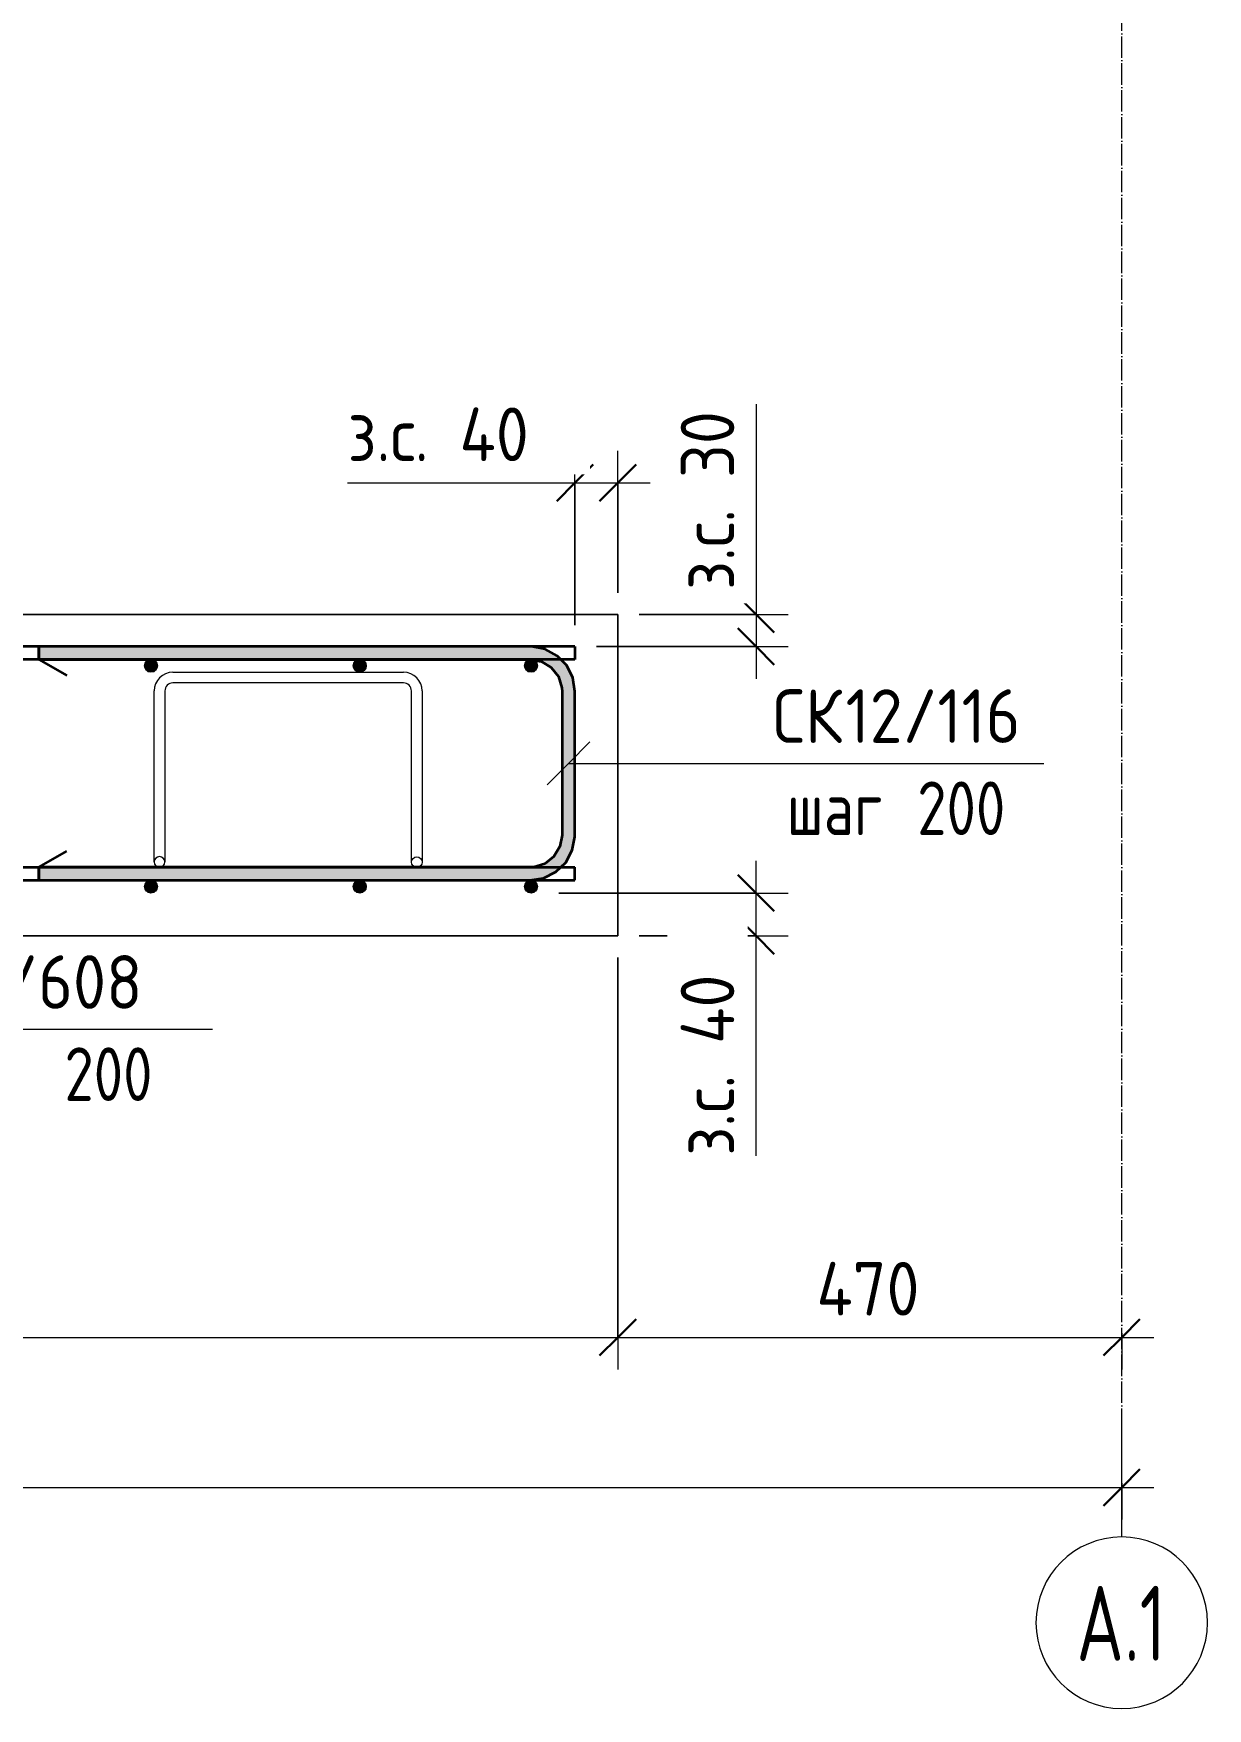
# Model space of a CAD drawing. Header units: millimetres. Extents: x 38156 to 72532, y -3741 to 33881.
# Drawn here: x 54761 to 55856, y -3741 to -2178 of the extents above; entities that cross this region are included whole.
import ezdxf

# ---------------------------------------------------------------- set-up
doc = ezdxf.new("R2010")
doc.units = ezdxf.units.MM
doc.linetypes.add('02 Штрихпунктирная _20 мм_', pattern=[25, 20, -2.5, 0, -2.5])
for name, color, linetype, lineweight in [('AA_Dim', 7, 'Continuous', 9), ('AA_Dim-20', 7, 'Continuous', 9), ('AA_Oformlenie', 7, 'Continuous', 9), ('AA_Vinoska', 7, 'Continuous', 9), ('KR_Armatura', 7, 'Continuous', 20), ('KR_Armatura_Tonkie', 7, 'Continuous', 20), ('KR_Fundament', 7, 'Continuous', 20), ('Оси', 7, 'Continuous', 9)]:
    doc.layers.add(name, color=color, linetype=linetype, lineweight=lineweight)
doc.styles.add('ISOCPEUR', font='isocpeur.ttf', dxfattribs={"width": 0.7, "height": 70})
doc.styles.add('ISOCPEUR_2', font='isocpeur.ttf', dxfattribs={"width": 0.9, "height": 50})
doc.styles.add('ISOCPEUR_3', font='isocpeur.ttf', dxfattribs={"width": 0.8, "height": 50})
doc.dimstyles.new('01_Точн_3_знака__непрозр__1', dxfattribs={"dimscale": 304.8, "dimtxt": 49.799059, "dimasz": 0.111549, "dimexe": 0.098425, "dimexo": 0.065617, "dimgap": 0.016404, "dimtad": 1, "dimdec": 3, "dimrnd": 0.001, "dimdsep": 46, "dimtxsty": 'ISOCPEUR_2', "dimblk1": 'OBLIQUE', "dimblk2": 'OBLIQUE', "dimsah": 1, "dimcen": 0.09, "dimdle": 0.098425, "dimazin": 0, "dimtfac": 1, "dimtdec": 4, "dimtix": 1, "dimtmove": 0, "dimatfit": 3, "dimfxl": 1, "dimtvp": 1, "dimtfill": 1, "dimtolj": 1, "dimtzin": 0, "dimlwd": 18, "dimlwe": 18, "dimarcsym": 2})
doc.dimstyles.new('01_Точн_3_знака__непрозр__З_С_', dxfattribs={"dimscale": 304.8, "dimtxt": 49.799059, "dimasz": 0.111549, "dimexe": 0.098425, "dimexo": 0.065617, "dimgap": 0.016404, "dimtad": 1, "dimdec": 3, "dimrnd": 0.001, "dimdsep": 46, "dimtxsty": 'ISOCPEUR_2', "dimblk1": 'OBLIQUE', "dimblk2": 'OBLIQUE', "dimsah": 1, "dimcen": 0.09, "dimdle": 0.098425, "dimazin": 0, "dimtfac": 1, "dimtdec": 4, "dimtix": 1, "dimtmove": 1, "dimatfit": 3, "dimfxl": 1, "dimtvp": 1, "dimtfill": 1, "dimtolj": 1, "dimtzin": 0, "dimlwd": 18, "dimlwe": 18, "dimarcsym": 2})

# ---------------------------------------------------------------- blocks, each defined once
blk = doc.blocks.new('350_Стержень П торец СК-СГ _НесАрм_РабПлоск_ - 350_Стержень П торец СК-СГ _НесАрм_РабПлоск_-3775357-Разрез 2 Арм')
at = {"layer": 'KR_Armatura_Tonkie', "lineweight": 35}
for points in [[(-32155, -2762), (-31697, -2761.8), (-31697, -2750), (-32155, -2750.2), (-32155, -2761.8)], [(-31665.9, -2792), (-31655, -2792), (-31656.7, -2780.6), (-31661, -2770.5), (-31667.3, -2762.3), (-31676, -2755.6), (-31686.1, -2751.4), (-31697, -2750.2), (-31697, -2762), (-31689.2, -2763), (-31681.4, -2766.5), (-31675.2, -2771.5), (-31670.9, -2777.3), (-31668, -2784.2), (-31666.8, -2792), (-31666.2, -2792)], [(-31697, -2968), (-31686.1, -2966.6), (-31675.5, -2962), (-31667.3, -2955.7), (-31660.5, -2946.7), (-31656.4, -2936.3), (-31655.2, -2926), (-31667, -2926), (-31668, -2933.8), (-31671.4, -2941.5), (-31676.5, -2947.8), (-31682.3, -2952.1), (-31689.2, -2955), (-31697, -2956.2), (-31697, -2967.8)], [(-32155, -2968), (-31697, -2967.8), (-31697, -2956), (-32155, -2956.2), (-32155, -2967.8)]]:
    blk.add_hatch(color=256, dxfattribs=at).paths.add_polyline_path(points)
h = blk.add_hatch(color=256, dxfattribs=at)
h.paths.add_polyline_path([(-31667, -2926), (-31655, -2926), (-31655.2, -2792), (-31667, -2792), (-31667, -2926)])
h.paths.add_polyline_path([(-31656.8, -2926), (-31656.8, -2926), (-31656.8, -2915.6)])
for p, q in [((-31697, -2750), (-32155, -2750)), ((-32155, -2762), (-32155, -2750)), ((-32155, -2750), (-32155, -2762)), ((-32155, -2762), (-31697, -2762)), ((-32155, -2762), (-32129, -2777)), ((-31667, -2792), (-31667, -2926)), ((-31655, -2926), (-31655, -2792)), ((-32155, -2956), (-32129, -2941)), ((-31697, -2956), (-32155, -2956)), ((-32155, -2956), (-32155, -2968)), ((-32155, -2968), (-32155, -2956)), ((-32155, -2968), (-31697, -2968))]:
    blk.add_line(p, q, dxfattribs=at)
at = {"layer": 'KR_Armatura_Tonkie', "lineweight": 35, "flags": 128}
for points in [[(-31655, -2792), (-31657, -2779.3), (-31662.7, -2767.8), (-31671.6, -2758.6), (-31682.9, -2752.5), (-31695.5, -2750), (-31697, -2750)], [(-31697, -2762), (-31686.3, -2764), (-31677.1, -2769.6), (-31670.4, -2778.1), (-31667.2, -2788.5), (-31667, -2792)], [(-31697, -2968), (-31684.3, -2966), (-31672.8, -2960.3), (-31663.6, -2951.4), (-31657.5, -2940.1), (-31655, -2927.5), (-31655, -2926)], [(-31667, -2926), (-31669, -2936.7), (-31674.6, -2945.9), (-31683.1, -2952.6), (-31693.5, -2955.8), (-31697, -2956)]]:
    blk.add_lwpolyline(points, dxfattribs=at)
blk = doc.blocks.new('350_Стержень П торец СК-СГ _НесАрм_РабПлоск_ - 350_Стержень П торец СК-СГ _НесАрм_РабПлоск_-V19-Разрез 2 Арм')
at = {"layer": 'KR_Armatura_Tonkie', "lineweight": 35}
for p, q in [((-31697, -2750), (-32155, -2750)), ((-32155, -2762), (-32155, -2750)), ((-32155, -2750), (-32155, -2762)), ((-32155, -2762), (-31697, -2762)), ((-32155, -2762), (-32129, -2777)), ((-31667, -2792), (-31667, -2926)), ((-31655, -2926), (-31655, -2792)), ((-32155, -2956), (-32129, -2941)), ((-31697, -2956), (-32155, -2956)), ((-32155, -2956), (-32155, -2968)), ((-32155, -2968), (-32155, -2956)), ((-32155, -2968), (-31697, -2968))]:
    blk.add_line(p, q, dxfattribs=at)
at = {"layer": 'KR_Armatura_Tonkie', "lineweight": 35, "flags": 128}
for points in [[(-31655, -2792), (-31657, -2779.3), (-31662.7, -2767.8), (-31671.6, -2758.6), (-31682.9, -2752.5), (-31695.5, -2750), (-31697, -2750)], [(-31697, -2762), (-31686.3, -2764), (-31677.1, -2769.6), (-31670.4, -2778.1), (-31667.2, -2788.5), (-31667, -2792)], [(-31697, -2968), (-31684.3, -2966), (-31672.8, -2960.3), (-31663.6, -2951.4), (-31657.5, -2940.1), (-31655, -2927.5), (-31655, -2926)], [(-31667, -2926), (-31669, -2936.7), (-31674.6, -2945.9), (-31683.1, -2952.6), (-31693.5, -2955.8), (-31697, -2956)]]:
    blk.add_lwpolyline(points, dxfattribs=at)
blk = doc.blocks.new('ЭУ_Лягушка вид_2 - 10мм-3781653-Разрез 2 Арм')
at = {"layer": 'AA_Oformlenie'}
for p, q in [((-32630, -2774), (-32415, -2774)), ((-32647.5, -2951), (-32647.5, -2791.5)), ((-32637.5, -2791.5), (-32637.5, -2951)), ((-32415, -2784), (-32630, -2784)), ((-32407.5, -2951.2), (-32407.5, -2791.5)), ((-32397.5, -2791.5), (-32397.5, -2951.2))]:
    blk.add_line(p, q, dxfattribs=at)
blk.add_circle((-32402.5, -2951.2), 5, dxfattribs=at)
for centre, radius, start, end in [((-32630, -2791.5), 17.5, 90, 180), ((-32415, -2791.5), 17.5, 0, 90), ((-32630, -2791.5), 7.5, 90, 180), ((-32415, -2791.5), 7.5, 0, 90), ((-32642.5, -2951), 5, 90, 270), ((-32642.5, -2951), 5, 270, 90)]:
    blk.add_arc(centre, radius, start, end, dxfattribs=at)
blk = doc.blocks.new('Ось сетки - d_4мм-2765513-Разрез 2 Арм')
at = {"layer": 'Оси'}
for start, end in [(0, 180), (0, 180), (180, 360), (180, 360)]:
    blk.add_arc((-31145, -3660.8), 80, start, end, dxfattribs=at)
blk = doc.blocks.new('DIMBLOCK19-Разрез 2 Арм')
at = {"layer": 'AA_Dim-20', "lineweight": 18}
for p, q in [((55434.6, -3050), (55434.6, -2950)), ((55250.7, -2980), (55464.6, -2980)), ((55434.6, -2980), (55250.7, -2980)), ((55434.6, -3027), (55434.6, -3000)), ((55325.7, -3020), (55464.6, -3020)), ((55434.6, -3020), (55325.7, -3020)), ((55434.6, -3225.1), (55434.6, -3027))]:
    blk.add_line(p, q, dxfattribs=at)
at = {"layer": 'AA_Dim-20', "lineweight": 30}
for p, q in [((55434.6, -2980), (55417.6, -2963)), ((55434.6, -2980), (55451.6, -2997)), ((55434.6, -3020), (55417.6, -3003)), ((55434.6, -3020), (55451.6, -3037))]:
    blk.add_line(p, q, dxfattribs=at)
at = {"layer": 'AA_Dim-20', "color": 0, "lineweight": 18, "insert": (55364.3, -3225.1), "char_height": 50, "width": 213.753, "attachment_point": 1, "rotation": 90, "line_spacing_factor": 1.149209, "style": 'ISOCPEUR_2', "bg_fill": 3, "box_fill_scale": 1.25, "bg_fill_color": 256, "bg_fill_true_color": 13158600, "bg_fill_transparency": 0}
blk.add_mtext('з.с. 40', dxfattribs=at)
blk = doc.blocks.new('_Oblique')
at = {"color": 0, "linetype": 'ByBlock', "lineweight": -2}
blk.add_line((-0.5, -0.5), (0.5, 0.5), dxfattribs=at)
blk = doc.blocks.new('DIMBLOCK20-Разрез 2 Арм')
at = {"layer": 'AA_Dim-20', "lineweight": 18}
for p, q in [((55434.6, -2523.9), (55434.6, -2717.2)), ((55434.6, -2690), (55434.6, -2780)), ((55434.6, -2717.2), (55434.6, -2735)), ((55325.7, -2720), (55464.6, -2720)), ((55434.6, -2720), (55325.7, -2720)), ((55285.7, -2750), (55464.6, -2750)), ((55434.6, -2750), (55285.7, -2750))]:
    blk.add_line(p, q, dxfattribs=at)
at = {"layer": 'AA_Dim-20', "lineweight": 30}
for p, q in [((55434.6, -2720), (55417.6, -2703)), ((55434.6, -2750), (55417.6, -2733)), ((55434.6, -2720), (55451.6, -2737)), ((55434.6, -2750), (55451.6, -2767))]:
    blk.add_line(p, q, dxfattribs=at)
at = {"layer": 'AA_Dim-20', "color": 0, "lineweight": 18, "insert": (55364.3, -2697.2), "char_height": 50, "width": 208.007, "attachment_point": 1, "rotation": 90, "line_spacing_factor": 1.149209, "style": 'ISOCPEUR_2', "bg_fill": 3, "box_fill_scale": 1.25, "bg_fill_color": 256, "bg_fill_true_color": 13158600, "bg_fill_transparency": 0}
blk.add_mtext('з.с. 30', dxfattribs=at)
blk = doc.blocks.new('DIMBLOCK21-Разрез 2 Арм')
at = {"layer": 'AA_Dim-20', "lineweight": 18}
for p, q in [((55265.7, -2730), (55265.7, -2567.3)), ((55305.7, -2700), (55305.7, -2567.3)), ((55053.6, -2597.3), (55251.7, -2597.3)), ((55235.7, -2597.3), (55335.7, -2597.3)), ((55251.7, -2597.3), (55285.7, -2597.3)), ((55265.7, -2597.3), (55265.7, -2730)), ((55305.7, -2597.3), (55305.7, -2700))]:
    blk.add_line(p, q, dxfattribs=at)
at = {"layer": 'AA_Dim-20', "lineweight": 30}
for p, q in [((55265.7, -2597.3), (55282.7, -2580.3)), ((55305.7, -2597.3), (55322.7, -2580.3)), ((55265.7, -2597.3), (55248.7, -2614.3)), ((55305.7, -2597.3), (55288.7, -2614.3))]:
    blk.add_line(p, q, dxfattribs=at)
at = {"layer": 'AA_Dim-20', "color": 0, "lineweight": 18, "insert": (55053.6, -2527), "char_height": 50, "width": 213.753, "attachment_point": 1, "line_spacing_factor": 1.149209, "style": 'ISOCPEUR_2', "bg_fill": 3, "box_fill_scale": 1.25, "bg_fill_color": 256, "bg_fill_true_color": 13158600, "bg_fill_transparency": 0}
blk.add_mtext('з.с. 40', dxfattribs=at)
blk = doc.blocks.new('042_М_Арматуры - Диам длина поз _ Шаг _засечки_-3174167-Разрез 2 Арм')
at = {"layer": 'AA_Vinoska'}
blk.add_line((-31497.5, -2859), (-31217.5, -2859), dxfattribs=at)
blk = doc.blocks.new('042_М_Арматуры - Диам длина поз _ Комментарий-2260297-Разрез 2 Арм')
at = {"layer": 'AA_Vinoska'}
blk.add_line((-33044.2, -1840.2), (-32724.2, -1840.2), dxfattribs=at)
blk = doc.blocks.new('DIMBLOCK23-Разрез 2 Арм')
at = {"layer": 'AA_Dim-20', "lineweight": 30}
for p, q in [((53525.7, -3534.6), (53542.7, -3517.6)), ((55775.7, -3534.6), (55792.7, -3517.6)), ((53525.7, -3534.6), (53508.7, -3551.6)), ((55775.7, -3534.6), (55758.7, -3551.6))]:
    blk.add_line(p, q, dxfattribs=at)
at = {"layer": 'AA_Dim-20', "lineweight": 18}
for p, q in [((53525.7, -3530.5), (53525.7, -3564.6)), ((53525.7, -3534.6), (53525.7, -3530.5)), ((55775.7, -3530.5), (55775.7, -3564.6)), ((55775.7, -3534.6), (55775.7, -3530.5)), ((53495.7, -3534.6), (55805.7, -3534.6))]:
    blk.add_line(p, q, dxfattribs=at)
at = {"layer": 'AA_Dim-20', "color": 0, "lineweight": 18, "insert": (54587.5, -3464.2), "char_height": 50, "width": 151.696, "attachment_point": 1, "line_spacing_factor": 1.149209, "style": 'ISOCPEUR_2', "bg_fill": 3, "box_fill_scale": 1.25, "bg_fill_color": 256, "bg_fill_true_color": 13158600, "bg_fill_transparency": 0}
blk.add_mtext('2250', dxfattribs=at)
blk = doc.blocks.new('DIMBLOCK27-Разрез 2 Арм')
at = {"layer": 'AA_Dim-20', "lineweight": 18}
for p, q in [((53655.7, -3040), (53655.7, -3424.6)), ((53655.7, -3394.6), (53655.7, -3040)), ((55305.7, -3040), (55305.7, -3424.6)), ((55305.7, -3394.6), (55305.7, -3040)), ((53655.7, -3394.6), (55305.7, -3394.6))]:
    blk.add_line(p, q, dxfattribs=at)
at = {"layer": 'AA_Dim-20', "lineweight": 30}
for p, q in [((53655.7, -3394.6), (53672.7, -3377.6)), ((55305.7, -3394.6), (55322.7, -3377.6)), ((53655.7, -3394.6), (53638.7, -3411.6)), ((55305.7, -3394.6), (55288.7, -3411.6))]:
    blk.add_line(p, q, dxfattribs=at)
at = {"layer": 'AA_Dim-20', "color": 0, "lineweight": 18, "insert": (54421.8, -3324.2), "char_height": 50, "width": 141.353, "attachment_point": 1, "line_spacing_factor": 1.149209, "style": 'ISOCPEUR_2', "bg_fill": 3, "box_fill_scale": 1.25, "bg_fill_color": 256, "bg_fill_true_color": 13158600, "bg_fill_transparency": 0}
blk.add_mtext('1650', dxfattribs=at)
blk = doc.blocks.new('DIMBLOCK28-Разрез 2 Арм')
at = {"layer": 'AA_Dim-20', "lineweight": 18}
for p, q in [((55305.7, -3040), (55305.7, -3424.6)), ((55305.7, -3394.6), (55305.7, -3040)), ((55775.7, -3390.5), (55775.7, -3424.6)), ((55775.7, -3394.6), (55775.7, -3390.5)), ((55305.7, -3394.6), (55805.7, -3394.6))]:
    blk.add_line(p, q, dxfattribs=at)
at = {"layer": 'AA_Dim-20', "lineweight": 30}
for p, q in [((55305.7, -3394.6), (55322.7, -3377.6)), ((55775.7, -3394.6), (55792.7, -3377.6)), ((55305.7, -3394.6), (55288.7, -3411.6)), ((55775.7, -3394.6), (55758.7, -3411.6))]:
    blk.add_line(p, q, dxfattribs=at)
at = {"layer": 'AA_Dim-20', "color": 0, "lineweight": 18, "insert": (55490.9, -3324.2), "char_height": 50, "width": 119.518, "attachment_point": 1, "line_spacing_factor": 1.149209, "style": 'ISOCPEUR_2', "bg_fill": 3, "box_fill_scale": 1.25, "bg_fill_color": 256, "bg_fill_true_color": 13158600, "bg_fill_transparency": 0}
blk.add_mtext('470', dxfattribs=at)

msp = doc.modelspace()

# ---------------------------------------------------------------- hatches: boundary and pattern name
at = {"layer": 'KR_Armatura'}
h = msp.add_hatch(color=256, dxfattribs=at)
edge = h.paths.add_edge_path()
edge.add_arc((54870.174, -2768), 6, 0, 360)
for points in [[(54867.174, -2773.1962), (54873.174, -2773.1962), (54876.174, -2768), (54873.174, -2762.8038), (54867.174, -2762.8038), (54864.174, -2768)], [(55061.924, -2773.1962), (55067.924, -2773.1962), (55070.924, -2768), (55067.924, -2762.8038), (55061.924, -2762.8038), (55058.924, -2768)], [(55227.674, -2773.1962), (55230.674, -2768), (55227.674, -2762.8038), (55221.674, -2762.8038), (55218.674, -2768), (55221.674, -2773.1962), (55225.8823, -2773.1962)], [(54867.174, -2979.1962), (54873.174, -2979.1962), (54876.174, -2974), (54873.174, -2968.8038), (54867.174, -2968.8038), (54864.174, -2974)], [(55061.924, -2979.1962), (55067.924, -2979.1962), (55070.924, -2974), (55067.924, -2968.8038), (55061.924, -2968.8038), (55058.924, -2974)], [(55221.674, -2979.1962), (55227.674, -2979.1962), (55230.674, -2974), (55227.674, -2968.8038), (55221.674, -2968.8038), (55218.674, -2974)]]:
    msp.add_hatch(color=256, dxfattribs=at).paths.add_polyline_path(points)
h = msp.add_hatch(color=256, dxfattribs=at)
edge = h.paths.add_edge_path()
edge.add_arc((55064.924, -2768), 6, 0, 360)
h = msp.add_hatch(color=256, dxfattribs=at)
edge = h.paths.add_edge_path()
edge.add_arc((55224.674, -2768), 6, 0, 360)
h = msp.add_hatch(color=256, dxfattribs=at)
edge = h.paths.add_edge_path()
edge.add_arc((54870.174, -2974), 6, 0, 360)
h = msp.add_hatch(color=256, dxfattribs=at)
edge = h.paths.add_edge_path()
edge.add_arc((55064.924, -2974), 6, 0, 360)
h = msp.add_hatch(color=256, dxfattribs=at)
edge = h.paths.add_edge_path()
edge.add_arc((55224.674, -2974), 6, 0, 360)

# ---------------------------------------------------------------- linework, layer by layer
at = {"layer": 'AA_Vinoska'}
for q in [(55279.674, -2839), (55239.674, -2879), (55423.1405, -2859)]:
    msp.add_line((55259.674, -2859), q, dxfattribs=at)
at = {"layer": 'KR_Armatura'}
for p, q in [((54867.174, -2762.8038), (54864.174, -2768)), ((54873.174, -2762.8038), (54867.174, -2762.8038)), ((54876.174, -2768), (54873.174, -2762.8038)), ((55061.924, -2762.8038), (55058.924, -2768)), ((55067.924, -2762.8038), (55061.924, -2762.8038)), ((55070.924, -2768), (55067.924, -2762.8038)), ((55221.674, -2762.8038), (55218.674, -2768)), ((55227.674, -2762.8038), (55221.674, -2762.8038)), ((55230.674, -2768), (55227.674, -2762.8038)), ((54864.174, -2768), (54867.174, -2773.1962)), ((54867.174, -2773.1962), (54873.174, -2773.1962)), ((54873.174, -2773.1962), (54876.174, -2768)), ((55058.924, -2768), (55061.924, -2773.1962)), ((55061.924, -2773.1962), (55067.924, -2773.1962)), ((55067.924, -2773.1962), (55070.924, -2768)), ((55218.674, -2768), (55221.674, -2773.1962)), ((55221.674, -2773.1962), (55225.8823, -2773.1962)), ((55225.8823, -2773.1962), (55227.674, -2773.1962)), ((55227.674, -2773.1962), (55230.674, -2768)), ((54867.174, -2968.8038), (54864.174, -2974)), ((54873.174, -2968.8038), (54867.174, -2968.8038)), ((54876.174, -2974), (54873.174, -2968.8038)), ((55061.924, -2968.8038), (55058.924, -2974)), ((55067.924, -2968.8038), (55061.924, -2968.8038)), ((55070.924, -2974), (55067.924, -2968.8038)), ((55221.674, -2968.8038), (55218.674, -2974)), ((55227.674, -2968.8038), (55221.674, -2968.8038)), ((55230.674, -2974), (55227.674, -2968.8038)), ((54864.174, -2974), (54867.174, -2979.1962)), ((54867.174, -2979.1962), (54873.174, -2979.1962)), ((54873.174, -2979.1962), (54876.174, -2974)), ((55058.924, -2974), (55061.924, -2979.1962)), ((55061.924, -2979.1962), (55067.924, -2979.1962)), ((55067.924, -2979.1962), (55070.924, -2974)), ((55218.674, -2974), (55221.674, -2979.1962)), ((55221.674, -2979.1962), (55227.674, -2979.1962)), ((55227.674, -2979.1962), (55230.674, -2974))]:
    msp.add_line(p, q, dxfattribs=at)
for centre in [(54870.174, -2768), (55064.924, -2768), (55224.674, -2768), (54870.174, -2974), (55064.924, -2974), (55224.674, -2974)]:
    msp.add_circle(centre, 6, dxfattribs=at)
at = {"layer": 'KR_Armatura_Tonkie', "lineweight": 35}
for p, q in [((55265.674, -2750), (53695.674, -2750)), ((55265.674, -2750), (55265.674, -2762)), ((55265.674, -2762), (53695.674, -2762)), ((53695.674, -2956), (55265.674, -2956)), ((53695.674, -2968), (55265.674, -2968)), ((55265.674, -2968), (55265.674, -2956))]:
    msp.add_line(p, q, dxfattribs=at)
at = {"layer": 'KR_Fundament'}
for p, q in [((53855.674, -2720), (55305.674, -2720)), ((55305.674, -2720), (53855.674, -2720)), ((55305.674, -2720), (55305.674, -3020)), ((55305.674, -3020), (55305.674, -2720)), ((55305.674, -3020), (53655.674, -3020)), ((53655.674, -3020), (55305.674, -3020))]:
    msp.add_line(p, q, dxfattribs=at)
at = {"layer": 'Оси', "linetype": '02 Штрихпунктирная _20 мм_'}
msp.add_line((55775.674, -3480.8285), (55775.674, -875.622), dxfattribs=at)
at = {"layer": 'Оси'}
msp.add_line((55775.674, -3580.8285), (55775.674, -3480.8285), dxfattribs=at)

# ---------------------------------------------------------------- block references
at = {"layer": 'AA_Oformlenie'}
msp.add_blockref('ЭУ_Лягушка вид_2 - 10мм-3781653-Разрез 2 Арм', (87520.674, 0), dxfattribs=at)
at = {"layer": 'AA_Vinoska'}
for name, p in [('042_М_Арматуры - Диам длина поз _ Шаг _засечки_-3174167-Разрез 2 Арм', (86920.674, 0)), ('042_М_Арматуры - Диам длина поз _ Комментарий-2260297-Разрез 2 Арм', (87651.8443, -1266.8964))]:
    msp.add_blockref(name, p, dxfattribs=at)
at = {"layer": 'KR_Armatura_Tonkie', "lineweight": 35}
for name in ['350_Стержень П торец СК-СГ _НесАрм_РабПлоск_ - 350_Стержень П торец СК-СГ _НесАрм_РабПлоск_-3775357-Разрез 2 Арм', '350_Стержень П торец СК-СГ _НесАрм_РабПлоск_ - 350_Стержень П торец СК-СГ _НесАрм_РабПлоск_-V19-Разрез 2 Арм', '350_Стержень П торец СК-СГ _НесАрм_РабПлоск_ - 350_Стержень П торец СК-СГ _НесАрм_РабПлоск_-V19-Разрез 2 Арм', '350_Стержень П торец СК-СГ _НесАрм_РабПлоск_ - 350_Стержень П торец СК-СГ _НесАрм_РабПлоск_-V19-Разрез 2 Арм', '350_Стержень П торец СК-СГ _НесАрм_РабПлоск_ - 350_Стержень П торец СК-СГ _НесАрм_РабПлоск_-V19-Разрез 2 Арм']:
    msp.add_blockref(name, (86920.674, 0), dxfattribs=at)
at = {"layer": 'Оси'}
msp.add_blockref('Ось сетки - d_4мм-2765513-Разрез 2 Арм', (86920.674, 0), dxfattribs=at)

# ---------------------------------------------------------------- texts
at = {"layer": 'AA_Vinoska', "char_height": 50, "attachment_point": 1}
for s, insert, width, style in [('СК', (55450.2033, -2789.9179), 82.253137, 'ISOCPEUR_2'), ('12/116', (55518.0689, -2789.9179), 199.139175, 'ISOCPEUR_2'), ('шаг', (55463.1733, -2875.899), 116.7257, 'ISOCPEUR_3'), (' 200', (55559.4816, -2875.899), 133.4008, 'ISOCPEUR_3'), ('12/608', (54679.2012, -3038.0143), 222.227775, 'ISOCPEUR_2'), (' 200', (54763.9995, -3123.9954), 133.4008, 'ISOCPEUR_3')]:
    msp.add_mtext(s, dxfattribs=dict(at, insert=insert, width=width, style=style))
at = {"layer": 'Оси', "char_height": 70, "attachment_point": 1, "style": 'ISOCPEUR'}
for s, insert, width in [('\\fISOCPEUR|b0|i0|c204|p34|;\\W.7;А', (55733.5079, -3626.3593), 53.8734), ('.1', (55777.9579, -3626.3593), 48.261587)]:
    msp.add_mtext(s, dxfattribs=dict(at, insert=insert, width=width))

# ---------------------------------------------------------------- next in the draw order: dimensions: what is measured, and where the dimension line sits
at = {"layer": 'AA_Dim', "lineweight": 18}
for base, p1, p2, override, picture, middle in [((55434.601, -2750), (55305.674, -2720), (55265.674, -2750), {"dimpost": '<>', "dimfxl": 50}, 'DIMBLOCK20-Разрез 2 Арм', (55397.6116, -2593.2116)), ((55434.601, -2980), (55305.674, -3020), (55230.674, -2980), {"dimpost": '<>', "dimfxl": 85}, 'DIMBLOCK19-Разрез 2 Арм', (55397.6116, -3118.2318))]:
    dim = msp.add_linear_dim(base=base, p1=p1, p2=p2, angle=90, dimstyle='01_Точн_3_знака__непрозр__З_С_', override=override, dxfattribs=at)
    dim.commit()
    dim.dimension.update_dxf_attribs({"geometry": picture, "text_midpoint": middle, "dimtype": 160, "text_rotation": 90})
dim = msp.add_linear_dim(base=(55775.674, -3534.5584), p1=(53525.674, -3510.5168), p2=(55775.674, -3510.5168), dimstyle='01_Точн_3_знака__непрозр__1', override={"dimpost": '<>', "dimfxl": 2250}, dxfattribs=at)
dim.commit()
dim.dimension.update_dxf_attribs({"geometry": 'DIMBLOCK23-Разрез 2 Арм', "text_midpoint": (54650.674, -3504.5584)})

# ---------------------------------------------------------------- next in the draw order: dimensions: what is measured, and where the dimension line sits
dim = msp.add_linear_dim(base=(55305.674, -2597.2767), p1=(55265.674, -2750), p2=(55305.674, -2720), dimstyle='01_Точн_3_знака__непрозр__З_С_', override={"dimpost": '<>', "dimfxl": 50}, dxfattribs=at)
dim.commit()
dim.dimension.update_dxf_attribs({"geometry": 'DIMBLOCK21-Разрез 2 Арм', "text_midpoint": (55160.4844, -2560.2872), "dimtype": 160})
dim = msp.add_linear_dim(base=(55305.674, -3394.5584), p1=(53655.674, -3020), p2=(55305.674, -3020), dimstyle='01_Точн_3_знака__непрозр__1', override={"dimpost": '<>', "dimfxl": 1650}, dxfattribs=at)
dim.commit()
dim.dimension.update_dxf_attribs({"geometry": 'DIMBLOCK27-Разрез 2 Арм', "text_midpoint": (54480.674, -3364.5584)})

# ---------------------------------------------------------------- next in the draw order: dimensions: what is measured, and where the dimension line sits
dim = msp.add_linear_dim(base=(55775.674, -3394.5584), p1=(55305.674, -3020), p2=(55775.674, -3370.5168), dimstyle='01_Точн_3_знака__непрозр__1', override={"dimpost": '<>', "dimfxl": 586.3122}, dxfattribs=at)
dim.commit()
dim.dimension.update_dxf_attribs({"geometry": 'DIMBLOCK28-Разрез 2 Арм', "text_midpoint": (55540.674, -3364.5584)})

doc.saveas('drawing.dxf')
